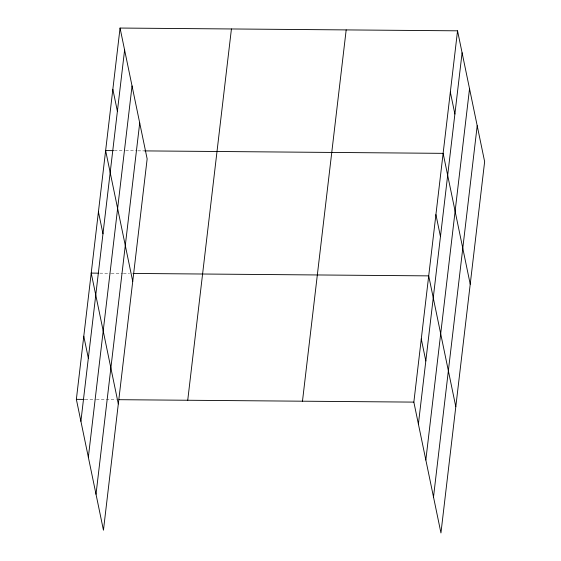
<?xml version="1.0" encoding="UTF-8"?>
<svg xmlns="http://www.w3.org/2000/svg" width="561" height="561" viewBox="0 0 561 561"><rect width="100%" height="100%" fill="white"/><g stroke="black" fill="none" stroke-linecap="round" stroke-linejoin="round"><path stroke-width="0.42" stroke-dasharray="2.81 2.1" d="M114.339 150.65L124.78 150.734M125.65 150.741L136.961 150.832M137.831 150.839L144.787 150.895M99.914 273.172L110.356 273.256M111.225 273.263L122.536 273.361M123.406 273.368L129.5 273.417M85.062 399.411L95.496 399.495M96.373 399.502L116.379 399.67"/><path stroke-width="0.84" d="M120.054 28.05L147.15 158.889L103.455 530.18L76.359 399.341L120.054 28.05L457.545 30.82L484.641 161.659L440.946 532.95L413.85 402.111L457.545 30.82M80.903 421.304L124.605 50.013M88.343 457.229L132.045 85.938M96.015 494.248L139.71 122.957M187.732 400.252L231.427 28.962M302.477 401.199L346.179 29.908M418.394 424.074L462.096 52.783M425.834 460.006L469.536 88.715M433.506 497.018L477.201 125.727M113.469 150.643L105.636 150.579L132.733 281.412M144.787 150.895L443.127 153.349L470.223 284.189M98.175 273.158L91.219 273.102L118.308 403.941M132.978 273.445L428.709 275.872L455.798 406.711M76.359 399.341L84.185 399.404M118.995 399.691L413.85 402.111M450.336 92.088L454.887 114.044M435.918 214.611L440.462 236.574M421.276 338.991L425.827 360.954M112.845 89.311L117.396 111.274M98.427 211.841L102.972 233.797M83.785 336.221L88.336 358.184"/></g></svg>
